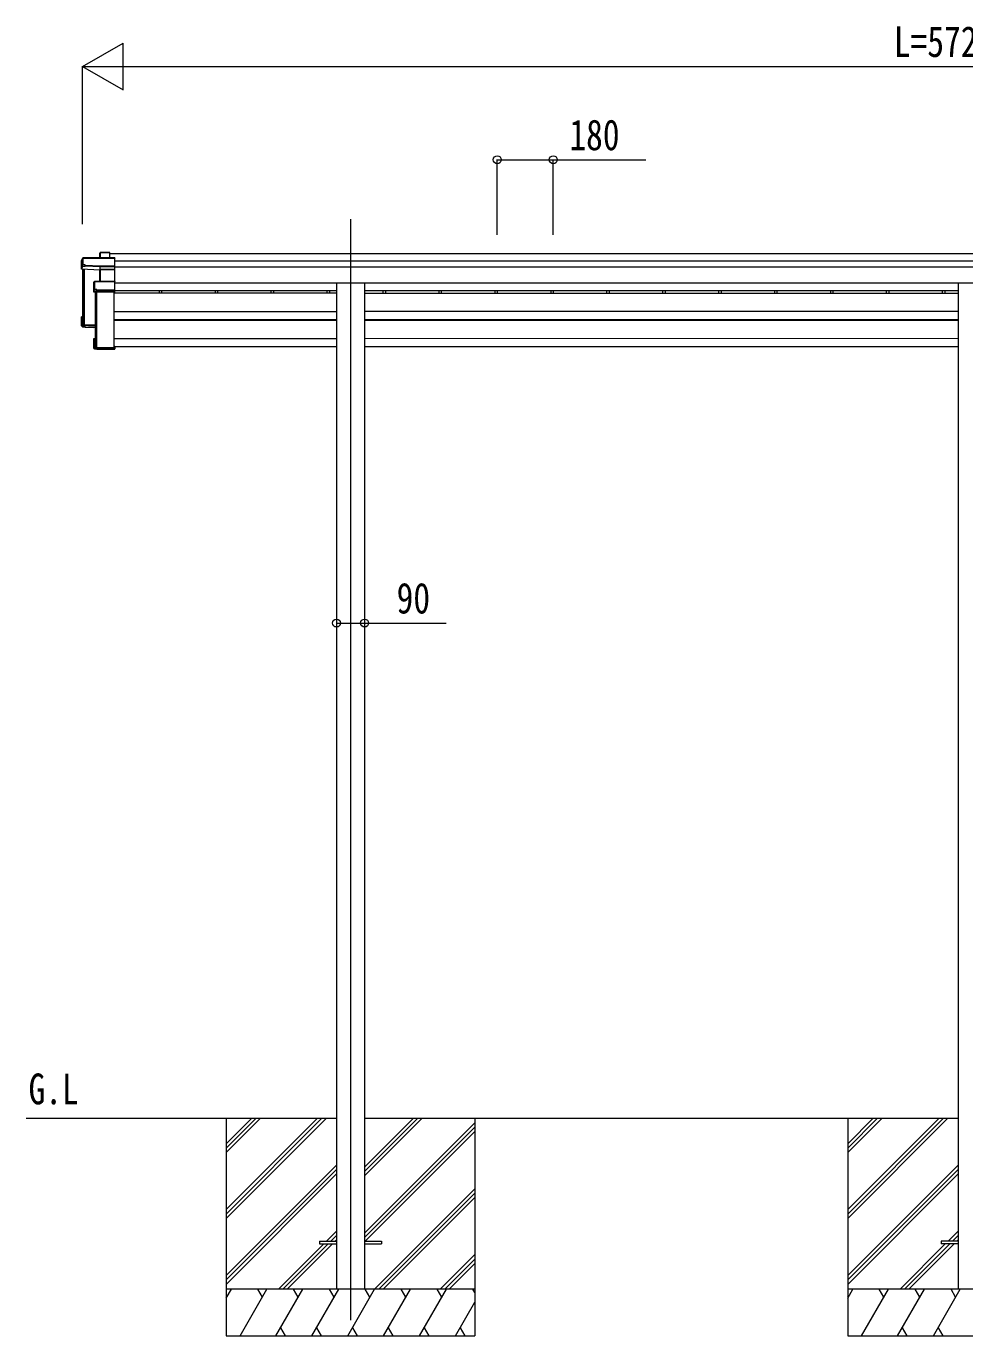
# Model space of a CAD drawing. Units: millimetres, scale not verified. Extents: x -12615 to 12615, y -8910 to 8910.
# Drawn here: x -1798 to 1222, y -6040 to -1827 of the extents above; entities that cross this region are included whole.
import ezdxf
from ezdxf.enums import TextEntityAlignment as Align

# ---------------------------------------------------------------- set-up
doc = ezdxf.new("R2010")
doc.units = ezdxf.units.MM
doc.header["$LTSCALE"] = 30
for name, color, linetype, lineweight in [('0-3_YKK_12', 40, 'Continuous', 18), ('0-4_YKK_13', 120, 'Continuous', 18), ('0-5_YKK_A1', 120, 'Continuous', 18), ('0-6_YKK_D', 200, 'Continuous', 18)]:
    doc.layers.add(name, color=color, linetype=linetype, lineweight=lineweight)
doc.styles.add('ＭＳ ゴシック', font='')
doc.styles.get('ＭＳ ゴシック').set_extended_font_data('MS Gothic')

msp = doc.modelspace()

# ---------------------------------------------------------------- linework, layer by layer
at = {"layer": '0-3_YKK_12'}
for p, q in [((-754.08, -2447.36), (-754.08, -2925.1)), ((-754.08, -2925.1), (-754.08, -5990.26))]:
    msp.add_line(p, q, dxfattribs=at)
at = {"layer": '0-4_YKK_13'}
for p, q in [((-1560.98, -2558.03), (-1559.24, -2555.04)), ((-1560.98, -2572.35), (-1560.98, -2558.03)), ((-1559.17, -2554.79), (-1560.92, -2557.79)), ((-1559.24, -2555.04), (-1559.24, -2572.35)), ((-1529.17, -2554.55), (-1558.74, -2554.55)), ((-1558.74, -2554.99), (-1558.74, -2554.55)), ((-1528.18, -2555.6), (-1529.03, -2554.66)), ((-1529.03, -2572.35), (-1529.03, -2554.66)), ((-1528.18, -2572.35), (-1528.18, -2555.6)), ((-1620.11, -2609.02), (-1620.11, -2580.38)), ((-1616.17, -2598.52), (-1620.11, -2609.02)), ((-1561.07, -2611.59), (-1620.11, -2609.02)), ((-1615.64, -2572.6), (-1620.05, -2580.14)), ((-1615.7, -2594.73), (-1616.17, -2595.51)), ((-1616.17, -2598.52), (-1616.17, -2595.51)), ((-1513.33, -2572.35), (-1615.21, -2572.35)), ((-1615.21, -2572.8), (-1615.21, -2572.35)), ((-1615.21, -2572.8), (-1513.18, -2572.8)), ((-1615.21, -2594.68), (-1615.21, -2572.8)), ((-1607.68, -2597.09), (-1607.68, -2597.64)), ((-1559.67, -2599.18), (-1607.68, -2597.09)), ((-1607.68, -2597.64), (-1559.68, -2599.73)), ((-1560.18, -2609.21), (-1561.07, -2611.59)), ((-1560.6, -2648.11), (-1560.6, -2611.89)), ((-1560.57, -2612.01), (-1559.7, -2609.71)), ((-1559.7, -2609.71), (-1559.7, -2648.11)), ((-1559.68, -2599.73), (-1559.68, -2599.73)), ((-1559.68, -2609.1), (-1559.68, -2599.73)), ((-1559.68, -2599.73), (-1513.18, -2599.73)), ((-1513.18, -2599.18), (-1559.67, -2599.18)), ((-1513.18, -2609.08), (-1559.21, -2609.08)), ((-1559.21, -2609.08), (-1559.21, -2609.63)), ((-1513.31, -2609.27), (-1512.18, -2608.33)), ((-1513.18, -2572.8), (-1513.18, -2599.18)), ((-1513.18, -2599.73), (-1513.18, -2609.08)), ((-1513.18, -2609.63), (-1513.18, -2648.11)), ((-1513.04, -2599.54), (-1512.18, -2598.82)), ((-1513.03, -2572.46), (-1512.18, -2573.4)), ((-1512.18, -2598.82), (-1512.18, -2573.4)), ((-1512.18, -2608.33), (-1512.18, -2598.82)), ((-1512.18, -2649.13), (-1512.18, -2608.33)), ((-1580.1, -2681.82), (-1580.1, -2650.01)), ((-1577.93, -2648.2), (-1579.89, -2649.61)), ((-1513.18, -2648.11), (-1577.64, -2648.11)), ((-1577.64, -2648.11), (-1577.64, -2648.56)), ((-1513.18, -2648.56), (-1513.18, -2676.46)), ((-1513.04, -2648.23), (-1512.18, -2649.13)), ((-1512.18, -2676.1), (-1512.18, -2649.13)), ((-1578.6, -2677.76), (-1580.1, -2681.82)), ((-1579.6, -2682.31), (-1578.1, -2678.25)), ((-1513.18, -2682.31), (-1579.6, -2682.31)), ((-1578.13, -2674), (-1578.6, -2674.78)), ((-1578.6, -2677.76), (-1578.6, -2674.78)), ((-1578.1, -2678.25), (-1570.11, -2678.25)), ((-1570.11, -2673.95), (-1577.64, -2673.95)), ((-1570.11, -2676.46), (-1570.11, -2673.95)), ((-1570.11, -2676.46), (-1570.11, -2677.01)), ((-1513.18, -2676.46), (-1570.11, -2676.46)), ((-1570.11, -2678.25), (-1570.11, -2677.01)), ((-1570.11, -2677.01), (-1513.18, -2677.01)), ((-1513.18, -2677.01), (-1513.18, -2682.31)), ((-1513.18, -2682.31), (-1512.18, -2681.47)), ((-1513.04, -2676.82), (-1512.18, -2676.1)), ((-1512.18, -2681.47), (-1512.18, -2676.1)), ((-1512.18, -2681.47), (-1512.18, -2681.47)), ((-1620.11, -2790.9), (-1620.11, -2762.26)), ((-1619.17, -2762.66), (-1620, -2761.93)), ((-1616.18, -2761.9), (-1619.97, -2761.9)), ((-1616.18, -2761.79), (-1619.65, -2761.79)), ((-1619.17, -2762.66), (-1619.17, -2789.9)), ((-1616.18, -2762.66), (-1619.17, -2762.66)), ((-1616.18, -2766.71), (-1617.67, -2764.15)), ((-1616.18, -2764.15), (-1617.67, -2764.15)), ((-1617.67, -2788.47), (-1617.67, -2764.15)), ((-1616.17, -2793.89), (-1620.11, -2790.9)), ((-1619.17, -2789.9), (-1576.18, -2791.77)), ((-1576.18, -2790.28), (-1617.67, -2788.47)), ((-1616.17, -2793.89), (-1607.68, -2794.26)), ((-1613.33, -2785.19), (-1613.33, -2788.66)), ((-1607.68, -2794.26), (-1607.68, -2794.59)), ((-1607.68, -2794.59), (-1580.1, -2795.79)), ((-1607.68, -2794.59), (-1576.18, -2795.96)), ((-1580.1, -2863.7), (-1580.1, -2831.89)), ((-1579.96, -2864.04), (-1579.15, -2863.16)), ((-1579.89, -2864.1), (-1578.39, -2865.17)), ((-1579.6, -2831.39), (-1576.18, -2831.39)), ((-1513.18, -2864.19), (-1579.6, -2864.19)), ((-1579.6, -2864.19), (-1578.1, -2865.27)), ((-1576.18, -2832.23), (-1579.15, -2832.23)), ((-1579.15, -2863.16), (-1512.18, -2863.16)), ((-1577.65, -2833.73), (-1576.18, -2833.73)), ((-1577.65, -2861.66), (-1577.65, -2833.73)), ((-1514.18, -2861.66), (-1577.65, -2861.66)), ((-1575.76, -2860.92), (-1575.76, -2861.66)), ((-1512.18, -2856.84), (-1514.18, -2856.84)), ((-1514.18, -2857.29), (-1514.18, -2856.84)), ((-1514.18, -2857.29), (-1514.18, -2861.66)), ((-1512.18, -2857.29), (-1514.18, -2857.29)), ((-1513.18, -2864.19), (-1512.18, -2863.16)), ((-1513.18, -2865.6), (-1513.18, -2864.19)), ((-1513.04, -2865.48), (-1512.18, -2864.58)), ((-1512.18, -2856.84), (-1512.18, -2857.29)), ((-1512.18, -2857.29), (-1512.18, -2863.16)), ((-1578.1, -2865.27), (-1570.11, -2865.27)), ((-1570.11, -2865.27), (-1570.11, -2865.6)), ((-1570.11, -2865.6), (-1513.18, -2865.6)), ((-1570.11, -2865.6), (-1570.11, -2865.6)), ((-1570.11, -2865.6), (-1513.18, -2865.6)), ((-854.08, -5735.76), (-854.08, -5744.76)), ((-854.08, -5735.76), (-799.08, -5735.76)), ((-854.08, -5744.76), (-799.08, -5744.76)), ((-709.08, -5735.76), (-654.08, -5735.76)), ((-709.08, -5744.76), (-654.08, -5744.76)), ((-654.08, -5735.76), (-654.08, -5744.76)), ((1145.92, -5735.76), (1145.92, -5744.76)), ((1200.92, -5735.76), (1145.92, -5735.76)), ((1200.92, -5744.76), (1145.92, -5744.76))]:
    msp.add_line(p, q, dxfattribs=at)
for points in [[(-1558.74, -2572.35), (-1558.74, -2554.99), (-1529.38, -2554.99), (-1529.38, -2572.35)], [(-1620.11, -2580.38), (-1615.7, -2572.85), (-1615.7, -2594.73)], [(-1616.17, -2598.52), (-1607.68, -2598.89), (-1607.68, -2597.64)], [(-1607.68, -2597.09), (-1607.68, -2594.68), (-1615.21, -2594.68)], [(-1559.68, -2609.1), (-1559.68, -2609.1), (-1559.67, -2609.1)], [(-1559.21, -2648.11), (-1559.21, -2609.63), (-1513.18, -2609.63)], [(-1580.1, -2650.01), (-1578.13, -2648.61), (-1578.13, -2674)], [(-1577.64, -2673.95), (-1577.64, -2648.56), (-1513.18, -2648.56)], [(-1576.18, -2792.81), (-1620.11, -2790.9), (-1620.11, -2790.9), (-1619.17, -2789.9)], [(-1579.96, -2831.51), (-1579.15, -2832.23), (-1579.15, -2863.16)], [(-1512.18, -2863.16), (-1512.18, -2863.16), (-1512.18, -2864.58)]]:
    msp.add_lwpolyline(points, dxfattribs=at)
for centre, radius, start, end in [((-1558.85, -2556.4), 1.41, 85.38783, 105.84391), ((-1558.74, -2555.04), 0.494, 149.67684, 180.01902), ((-1558.74, -2555.05), 0.5, 90, 149.66687), ((-1615.32, -2574.21), 1.41, 85.38783, 105.84391), ((-1615.32, -2596.09), 1.41, 85.38783, 105.84391), ((-1615.21, -2572.85), 0.494, 149.67684, 180.01902), ((-1615.21, -2572.85), 0.5, 90, 149.66687), ((-1560.21, -2609.72), 0.502, 0.6157, 87.19354), ((-1560.07, -2609.59), 0.63, 355.28892, 50.49396), ((-1577.64, -2648.61), 0.498, 125.56678, 179.8201), ((-1577.75, -2649.96), 1.41, 85.38783, 105.84391), ((-1577.64, -2648.61), 0.5, 90, 125.54593), ((-1577.75, -2675.35), 1.41, 85.38783, 105.84391)]:
    msp.add_arc(centre, radius, start, end, dxfattribs=at)
for centre, major_axis, ratio, start_param, end_param in [((-1560.51, -2558.08), (-0.257, 0.444), 0.891995, 0.2825853, 0.9960465), ((-1529.38, -2555.05), (0.499, 0.499), 0.052408, 0.7330383, 1.5184364), ((-1528.68, -2555.05), (0.499, -0.499), 0.052408, 2.4085544, 3.1939525), ((-1561.07, -2612.01), (0.495, -0.086), 0.832908, 0.2017128, 1.7252301), ((-1559.18, -2609.27), (1, -0.045), 0.165035, 2.0927496, 3.0878869), ((-1559.21, -2609.76), (0.5, -0.046), 0.224394, 2.093456, 3.1010707), ((-1559.67, -2599.24), (0.011, 0.5), 0.002284, 1.4661262, 2.9758193), ((-1559.21, -2609.25), (1, 0), 0.165356, 1.5707963, 2.0604871), ((-1559.18, -2609.27), (1, -0.045), 0.165035, 2.0898554, 2.0927496), ((-1559.21, -2609.74), (0.5, 0), 0.226184, 1.5707963, 2.0728914), ((-1513.38, -2572.85), (0.372, 0.372), 0.900404, 0.0523599, 0.837758), ((-1513.68, -2609.57), (0.498, 0.498), 0.083094, 5.4454273, 6.2002822), ((-1513.68, -2609.57), (-0.372, 0.372), 0.900404, 3.8746309, 4.6294858), ((-1512.68, -2572.85), (-0.372, 0.372), 0.900404, 6.2308254, 7.0162236), ((-1512.68, -2599.24), (-0.372, 0.372), 0.900404, 0.7330383, 1.4878932), ((-1512.68, -2599.24), (0.498, 0.498), 0.083094, 2.3038346, 3.0586895), ((-1579.63, -2650.03), (-0.169, 0.473), 0.931403, 0.4203333, 1.203868), ((-1512.68, -2648.61), (-0.5, 0.5), 0.02182, 5.550147, 6.3050019), ((-1512.68, -2648.61), (-0.372, 0.372), 0.900404, 6.2613687, 7.0162236), ((-1579.63, -2681.89), (-0.289, 0.44), 0.847113, 0.9113503, 1.694885), ((-1579.63, -2681.89), (0.498, -0.074), 0.830741, 4.1047896, 4.8883243), ((-1578.09, -2677.75), (0.479, 0.147), 0.993384, 2.8453888, 4.4124582), ((-1512.68, -2676.51), (-0.372, 0.372), 0.900404, 0.7330383, 1.4878932), ((-1512.68, -2676.51), (0.498, 0.498), 0.083094, 2.3038346, 3.0586895), ((-1619.64, -2762.21), (0.257, 0.444), 0.891995, 1.432085, 2.1455462), ((-1619.64, -2762.22), (0.491, 0.117), 0.873782, 2.089881, 2.161818), ((-1619.6, -2762.29), (0.474, -0.272), 0.885613, 2.0407293, 2.8261274), ((-1579.63, -2831.81), (0.289, 0.44), 0.847113, 1.4467076, 2.2302423), ((-1579.63, -2863.67), (0.169, 0.473), 0.931403, 1.9377246, 2.7212593), ((-1579.63, -2831.81), (0.498, 0.074), 0.830741, 1.394861, 2.1783957), ((-1579.63, -2863.67), (-0.255, 0.46), 0.938446, 1.8784237, 2.6619584), ((-1578.09, -2864.77), (0.479, 0.147), 0.993384, 3.7907337, 4.4124582), ((-1512.68, -2865.1), (0.5, 0.5), 0.02182, 3.119776, 3.8746309)]:
    msp.add_ellipse(centre, major_axis=major_axis, ratio=ratio, start_param=start_param, end_param=end_param, dxfattribs=at)
at = {"layer": '0-5_YKK_A1'}
for p, q in [((-1528.18, -2558.4), (4020.02, -2558.4)), ((-1616.18, -2609.19), (-1616.18, -2787.03)), ((-1614.68, -2609.26), (-1614.68, -2787.03)), ((-1614.16, -2609.28), (-1614.16, -2784.36)), ((-1611.05, -2609.41), (-1611.05, -2787.33)), ((-1512.18, -2581.28), (4004.02, -2581.28)), ((-1512.18, -2601.43), (4004.02, -2601.43)), ((-1512.18, -2652.64), (4004.02, -2652.64)), ((1200.72, -2652.64), (1200.72, -5890.26)), ((-1576.18, -2682.31), (-1576.18, -2860.63)), ((-1574.68, -2682.31), (-1574.68, -2860.63)), ((-1571.05, -2682.31), (-1571.05, -2860.92)), ((-1514.68, -2860.92), (-1514.68, -2682.31)), ((-799.27, -2685.77), (-1514.68, -2685.82)), ((-1512.18, -2676.96), (-799.27, -2676.91)), ((-1370.12, -2676.96), (-1370.12, -2685.82)), ((-1361.98, -2676.96), (-1361.98, -2685.82)), ((-1190.12, -2676.96), (-1190.12, -2685.82)), ((-1181.98, -2676.96), (-1181.98, -2685.82)), ((-1010.12, -2676.96), (-1010.12, -2685.82)), ((-1001.98, -2676.96), (-1001.98, -2685.82)), ((-830.12, -2676.96), (-830.12, -2685.82)), ((-821.98, -2676.96), (-821.98, -2685.82)), ((-708.9, -2685.8), (1200.72, -2685.82)), ((-708.88, -2676.94), (1200.72, -2676.96)), ((-650.12, -2676.96), (-650.12, -2685.82)), ((-641.98, -2676.96), (-641.98, -2685.82)), ((-470.12, -2676.96), (-470.12, -2685.82)), ((-461.98, -2676.96), (-461.98, -2685.82)), ((-290.12, -2676.94), (-290.12, -2685.81)), ((-281.98, -2676.94), (-281.98, -2685.81)), ((-110.12, -2676.94), (-110.12, -2685.81)), ((-101.98, -2676.94), (-101.98, -2685.81)), ((69.88, -2676.96), (69.88, -2685.82)), ((78.02, -2676.96), (78.02, -2685.82)), ((249.88, -2676.96), (249.88, -2685.82)), ((258.02, -2676.96), (258.02, -2685.82)), ((429.88, -2676.96), (429.88, -2685.82)), ((438.02, -2676.96), (438.02, -2685.82)), ((609.88, -2676.96), (609.88, -2685.82)), ((618.02, -2676.96), (618.02, -2685.82)), ((789.88, -2676.96), (789.88, -2685.82)), ((798.02, -2676.96), (798.02, -2685.82)), ((969.88, -2676.96), (969.88, -2685.83)), ((978.02, -2676.96), (978.02, -2685.83)), ((1149.88, -2676.96), (1149.88, -2685.83)), ((1158.02, -2676.96), (1158.02, -2685.83)), ((-1514.68, -2744.6), (-799.27, -2744.55)), ((-1514.68, -2770.85), (-799.27, -2770.86)), ((-799.28, -2773.57), (-1514.68, -2773.55)), ((-1370.12, -2770.85), (-1370.12, -2773.55)), ((-1361.98, -2770.85), (-1361.98, -2773.55)), ((-1190.12, -2770.85), (-1190.12, -2773.55)), ((-1181.98, -2770.85), (-1181.98, -2773.55)), ((-1010.12, -2770.85), (-1010.12, -2773.55)), ((-1001.98, -2770.85), (-1001.98, -2773.55)), ((-830.12, -2770.85), (-830.12, -2773.55)), ((-821.98, -2770.85), (-821.98, -2773.55)), ((1200.72, -2744.49), (-708.9, -2744.36)), ((-708.9, -2770.83), (1200.72, -2770.85)), ((1200.72, -2773.55), (-708.9, -2773.53)), ((-650.12, -2770.85), (-650.12, -2773.55)), ((-641.98, -2770.85), (-641.98, -2773.55)), ((-470.12, -2770.85), (-470.12, -2773.55)), ((-461.98, -2770.85), (-461.98, -2773.55)), ((-290.12, -2770.85), (-290.12, -2773.55)), ((-281.98, -2770.85), (-281.98, -2773.55)), ((-110.12, -2770.85), (-110.12, -2773.55)), ((-101.98, -2770.85), (-101.98, -2773.55)), ((69.88, -2770.85), (69.88, -2773.55)), ((78.02, -2770.85), (78.02, -2773.55)), ((249.88, -2770.85), (249.88, -2773.55)), ((258.02, -2770.85), (258.02, -2773.55)), ((429.88, -2770.85), (429.88, -2773.55)), ((438.02, -2770.85), (438.02, -2773.55)), ((609.88, -2770.85), (609.88, -2773.55)), ((618.02, -2770.85), (618.02, -2773.55)), ((789.88, -2770.85), (789.88, -2773.55)), ((798.02, -2770.85), (798.02, -2773.55)), ((969.88, -2770.85), (969.88, -2773.55)), ((978.02, -2770.85), (978.02, -2773.55)), ((1151.45, -2770.85), (1151.45, -2773.55)), ((1158.02, -2770.85), (1158.02, -2773.55)), ((-1615.88, -2787.33), (-1614.98, -2787.33)), ((-1614.16, -2784.36), (-1611.26, -2787.24)), ((-1611.05, -2787.33), (-1576.18, -2787.33)), ((-1611.05, -2787.33), (-1576.18, -2787.33)), ((-1575.88, -2860.92), (-1574.98, -2860.92)), ((-1574.16, -2857.95), (-1571.26, -2860.84)), ((-1571.05, -2860.92), (-1514.68, -2860.92)), ((-799.28, -2832.14), (-1514.68, -2832.12)), ((-1514.18, -2858.2), (-1514.68, -2858.2)), ((-799.28, -2858.22), (-1512.18, -2858.2)), ((1200.72, -2832.12), (-708.9, -2832.1)), ((1200.72, -2858.2), (-708.9, -2858.19)), ((-1797.79, -5340.26), (-799.08, -5340.26)), ((-1154.08, -5340.26), (-1154.08, -6040.26)), ((-1154.08, -5634.24), (-860.1, -5340.26)), ((-1154.08, -5648.38), (-845.96, -5340.26)), ((-1154.08, -5662.52), (-831.81, -5340.26)), ((-1154.08, -5422.11), (-1072.23, -5340.26)), ((-1154.08, -5436.25), (-1058.09, -5340.26)), ((-1154.08, -5450.39), (-1043.95, -5340.26)), ((-709.08, -5525.89), (-523.45, -5340.26)), ((-709.08, -5511.75), (-537.59, -5340.26)), ((-709.08, -5497.61), (-551.73, -5340.26)), ((-709.08, -5340.26), (1200.72, -5340.26)), ((-354.08, -5340.26), (-354.08, -6040.26)), ((845.92, -5340.26), (845.92, -6040.26)), ((845.92, -5634.24), (1139.9, -5340.26)), ((845.92, -5648.38), (1154.04, -5340.26)), ((845.92, -5662.52), (1168.19, -5340.26)), ((845.92, -5422.11), (927.77, -5340.26)), ((845.92, -5436.25), (941.91, -5340.26)), ((845.92, -5450.39), (956.05, -5340.26)), ((-709.08, -5709.74), (-354.08, -5354.74)), ((-709.08, -5723.88), (-354.08, -5368.88)), ((-706.82, -5735.76), (-354.08, -5383.03)), ((-1154.08, -5846.37), (-799.08, -5491.37)), ((-1154.08, -5860.51), (-799.08, -5505.52)), ((-1154.08, -5874.66), (-799.08, -5519.66)), ((845.92, -5846.37), (1200.92, -5491.37)), ((845.92, -5860.51), (1200.92, -5505.52)), ((845.92, -5874.66), (1200.92, -5519.66)), ((-677.47, -5890.26), (-354.08, -5566.87)), ((-663.33, -5890.26), (-354.08, -5581.02)), ((-649.18, -5890.26), (-354.08, -5595.16)), ((-831.34, -5735.76), (-799.08, -5703.5)), ((-817.19, -5735.76), (-799.08, -5717.65)), ((1168.66, -5735.76), (1200.92, -5703.5)), ((1182.81, -5735.76), (1200.92, -5717.65)), ((-985.84, -5890.26), (-840.34, -5744.76)), ((-971.69, -5890.26), (-826.19, -5744.76)), ((-957.55, -5890.26), (-812.05, -5744.76)), ((-803.05, -5735.76), (-799.08, -5731.79)), ((1014.16, -5890.26), (1159.66, -5744.76)), ((1028.31, -5890.26), (1173.81, -5744.76)), ((1042.45, -5890.26), (1187.95, -5744.76)), ((1196.95, -5735.76), (1200.92, -5731.79)), ((-465.34, -5890.26), (-354.08, -5779)), ((-451.2, -5890.26), (-354.08, -5793.15)), ((-437.05, -5890.26), (-354.08, -5807.29)), ((-354.08, -5890.26), (-1154.08, -5890.26)), ((-1154.08, -5919.2), (-1137.37, -5890.26)), ((-1109.53, -6040.26), (-1022.93, -5890.26)), ((-1037.93, -5916.25), (-1052.93, -5890.26)), ((-994.06, -6040.26), (-907.46, -5890.26)), ((-922.46, -5916.25), (-937.46, -5890.26)), ((-878.59, -6040.26), (-791.99, -5890.26)), ((-806.99, -5916.24), (-821.99, -5890.26)), ((-763.12, -6040.26), (-676.52, -5890.26)), ((-691.52, -5916.24), (-706.52, -5890.26)), ((-647.65, -6040.26), (-561.05, -5890.26)), ((-576.05, -5916.24), (-591.05, -5890.26)), ((-532.18, -6040.26), (-445.58, -5890.26)), ((-460.58, -5916.24), (-475.58, -5890.26)), ((-354.08, -5900.71), (-360.11, -5890.26)), ((1645.92, -5890.26), (845.92, -5890.26)), ((845.92, -5919.2), (862.63, -5890.26)), ((890.47, -6040.26), (977.07, -5890.26)), ((962.07, -5916.25), (947.07, -5890.26)), ((1005.94, -6040.26), (1092.54, -5890.26)), ((1077.54, -5916.25), (1062.54, -5890.26)), ((1121.41, -6040.26), (1208.01, -5890.26)), ((1193.01, -5916.24), (1178.01, -5890.26)), ((-1152.37, -5916.24), (-1154.08, -5913.28)), ((-416.71, -6040.26), (-354.08, -5931.78)), ((847.63, -5916.24), (845.92, -5913.28)), ((-979.06, -6014.28), (-964.06, -6040.26)), ((-863.59, -6014.28), (-848.59, -6040.26)), ((-748.12, -6014.28), (-733.12, -6040.26)), ((-632.65, -6014.28), (-617.65, -6040.26)), ((-517.18, -6014.28), (-502.18, -6040.26)), ((-401.71, -6014.28), (-386.71, -6040.26)), ((1020.94, -6014.28), (1035.94, -6040.26)), ((1136.41, -6014.28), (1151.41, -6040.26)), ((-1154.08, -6040.26), (-354.08, -6040.26)), ((845.92, -6040.26), (1645.92, -6040.26))]:
    msp.add_line(p, q, dxfattribs=at)
for points in [[(-799.28, -2652.64), (-799.08, -5165.26), (-799.08, -5890.26)], [(-708.88, -2652.64), (-709.08, -5165.26), (-709.08, -5890.26)]]:
    msp.add_lwpolyline(points, dxfattribs=at)
for centre, radius, start, end in [((-1615.88, -2787.03), 0.299, 180.1578, 270.15693), ((-1614.98, -2787.03), 0.299, 269.84307, 359.8422), ((-1614.38, -2784.57), 0.3, 45.07151, 179.70637), ((-1611.05, -2787.03), 0.301, 225.19514, 270.02698), ((-1575.88, -2860.63), 0.299, 180.1578, 270.15693), ((-1574.98, -2860.63), 0.299, 269.84307, 359.8422), ((-1574.38, -2858.17), 0.3, 45.07151, 179.70637), ((-1571.05, -2860.62), 0.301, 225.19514, 270.02698)]:
    msp.add_arc(centre, radius, start, end, dxfattribs=at)
at = {"layer": '0-6_YKK_D'}
for p, q in [((-1616.18, -1956.42), (-1486.27, -1881.42)), ((-1486.27, -2031.42), (-1486.27, -1881.42)), ((-1616.18, -2463.58), (-1616.18, -1955.42)), ((-1616.18, -1956.42), (-1486.27, -2031.42)), ((-1616.18, -1956.42), (-1356.37, -1956.42)), ((-1466.18, -1956.42), (3958.02, -1956.42)), ((-281.98, -2497.55), (-281.98, -2255.42)), ((-101.98, -2497.55), (-101.98, -2255.42)), ((-799.28, -3720.73), (-799.28, -3747.97)), ((-708.88, -3718.78), (-708.88, -3747.97))]:
    msp.add_line(p, q, dxfattribs=at)
for points in [[(-281.98, -2256.42), (-101.98, -2256.42), (195.82, -2256.42)], [(-799.28, -3746.97), (-708.88, -3746.97), (-446.48, -3746.97)]]:
    msp.add_lwpolyline(points, dxfattribs=at)
for centre in [(-281.98, -2256.42), (-101.98, -2256.42), (-799.28, -3746.97), (-708.88, -3746.97)]:
    msp.add_circle(centre, 12.75, dxfattribs=at)

# ---------------------------------------------------------------- texts
at = {"layer": '0-5_YKK_A1', "style": 'ＭＳ ゴシック', "width": 0.8}
msp.add_text('G.L', height=98.97, dxfattribs=at).set_placement((-1790.22, -5325.01), align=Align.BOTTOM_LEFT)
at = {"layer": '0-6_YKK_D', "style": 'ＭＳ ゴシック', "width": 0.8}
for s, p in [('L=5724', (993.92, -1955.42)), ('180', (-49.98, -2255.42)), ('90', (-605.88, -3745.97))]:
    msp.add_text(s, height=98.97, dxfattribs=at).set_placement(p, align=Align.BOTTOM_LEFT)

doc.saveas('drawing.dxf')
